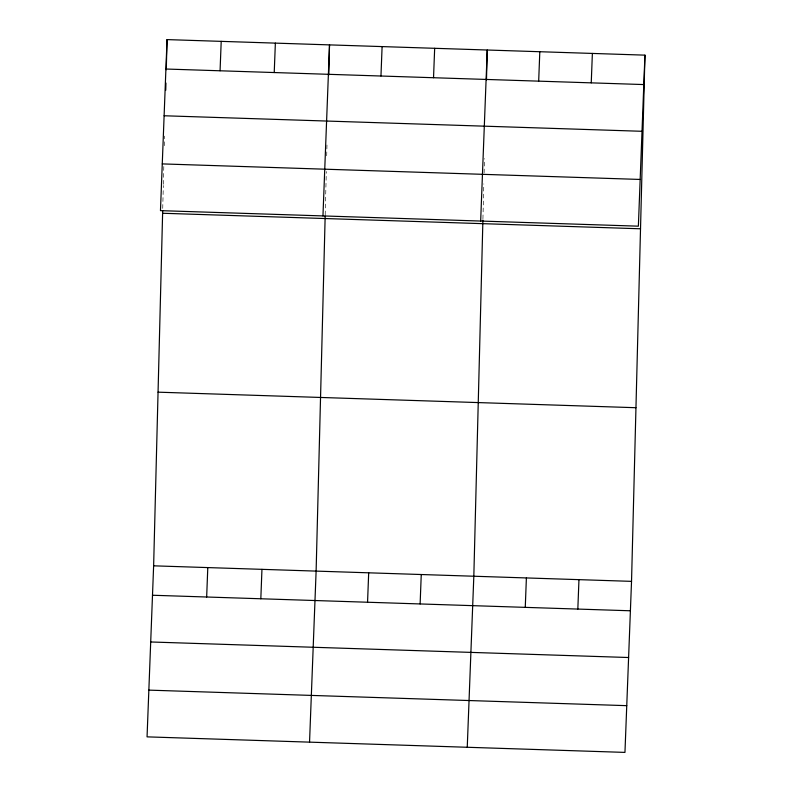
<?xml version="1.0" encoding="UTF-8"?>
<svg xmlns="http://www.w3.org/2000/svg" width="792" height="792" viewBox="0 0 792 792"><rect width="100%" height="100%" fill="white"/><g stroke="black" fill="none" stroke-linecap="round" stroke-linejoin="round"><path stroke-width="0.59" stroke-dasharray="3.96 2.97" d="M162.736 208.435L163.32 185.516M163.35 184.308L163.845 165.013M164.33 145.718L164.578 136.075M325.195 214.919L326.304 171.508M326.7 155.826L326.977 144.976M482.932 218.84L483.823 183.873M484.1 173.012L484.466 158.548"/><path stroke-width="1.19" d="M644.945 55.143L638.372 226.175L160.469 210.642L167.043 39.6L644.945 55.143L631.531 581.358L624.957 752.4L147.055 736.857L153.628 565.825L162.677 210.84M165.746 90.248L165.934 83.011M166.27 69.746L167.043 39.6M325.166 216.127L316.117 571.101L309.543 742.144M328.759 75.032L329.522 44.887L322.958 215.919M482.902 220.047L473.824 576.229L467.25 747.272M486.466 80.16L487.238 50.015L480.665 221.047M220.067 70.785L221.206 41.362M206.662 597.01L207.791 567.587M274.23 72.547L275.368 43.124M260.825 598.772L261.954 569.349M380.962 76.012L382.1 46.589M367.557 602.237L368.686 572.814M433.531 77.725L434.669 48.302M420.126 603.949L421.255 574.527M538.679 81.14L539.807 51.718M525.264 607.365L526.393 577.942M591.248 82.853L592.376 53.43M577.833 609.078L578.962 579.655M165.904 69.023L643.817 84.566M164.112 115.761L642.015 131.294M162.261 163.904L640.164 179.447M162.617 213.256L640.52 228.789M158.054 392.169L635.956 407.712M153.628 565.825L631.531 581.358M152.5 595.247L630.402 610.781M150.698 641.975L628.61 657.518M148.856 690.129L626.759 705.662"/></g></svg>
